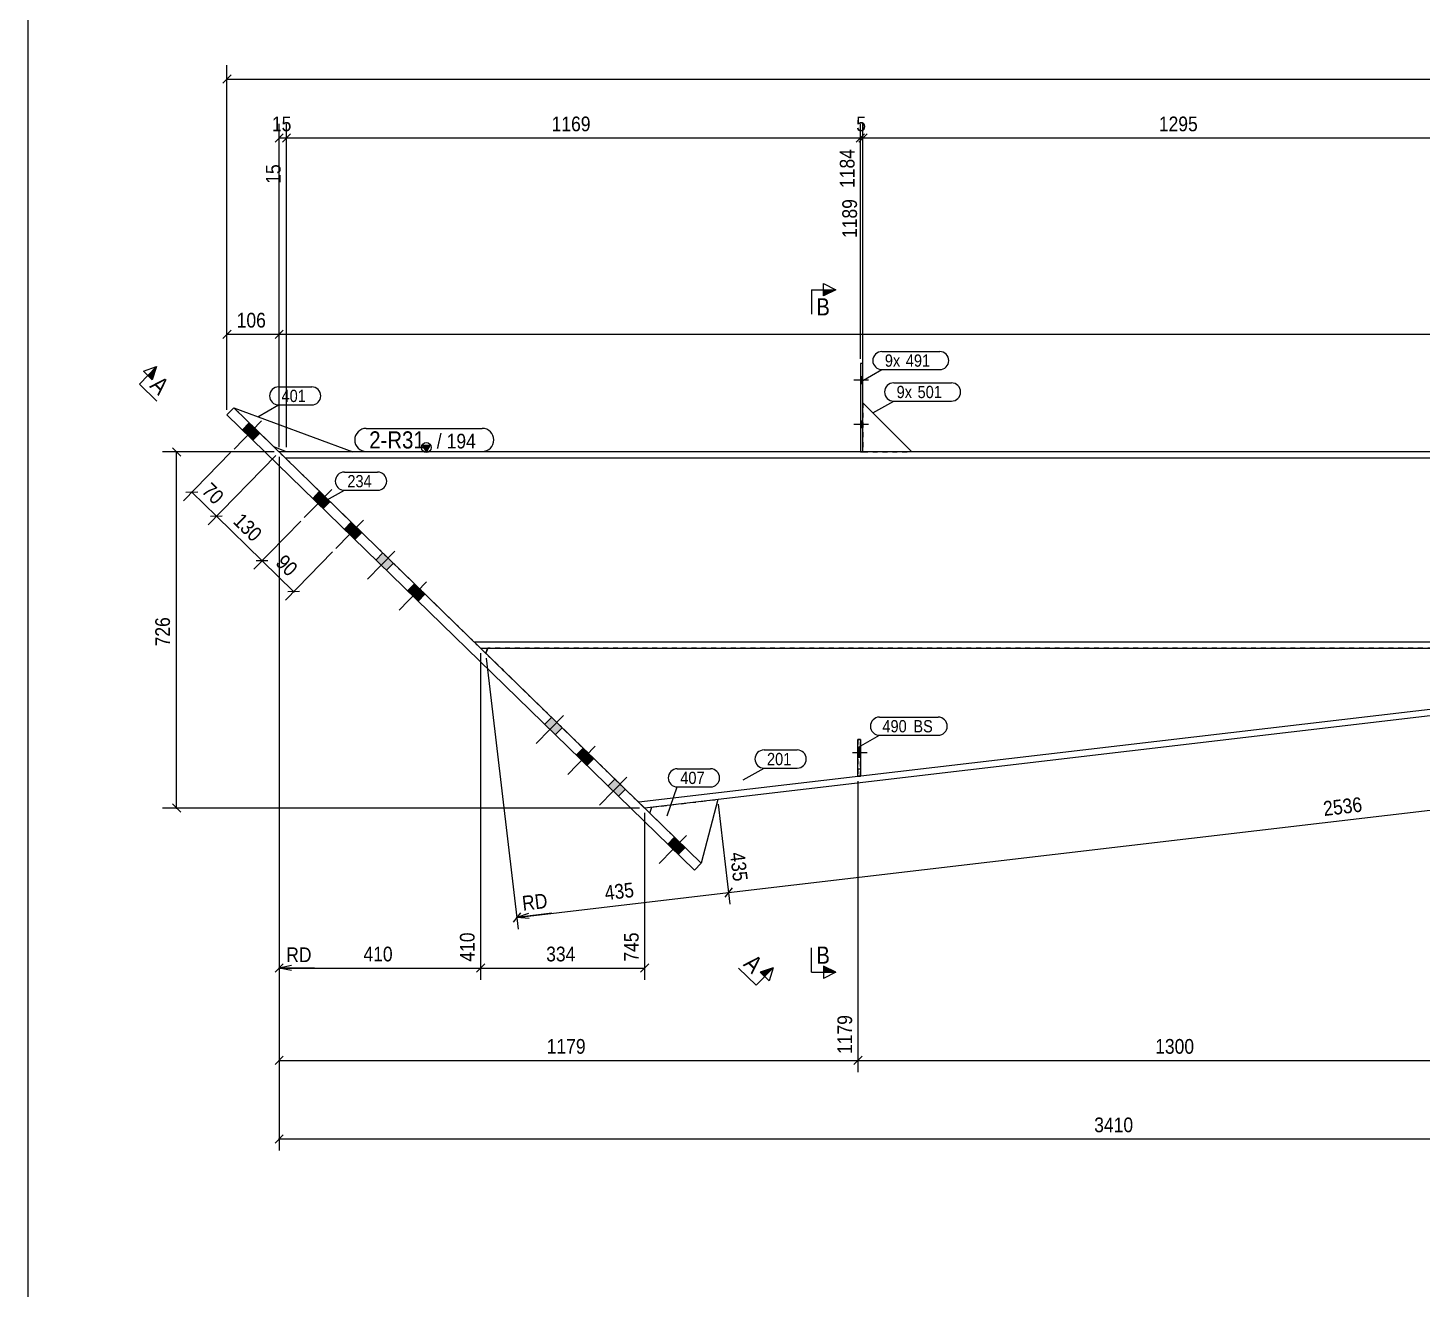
# Model space of a CAD drawing. Header units: millimetres. Extents: x 2 to 1174, y 1 to 825.
# Drawn here: x 5 to 289.1, y 258 to 515.1 of the extents above; entities that cross this region are included whole.
import ezdxf

# ---------------------------------------------------------------- set-up
doc = ezdxf.new("R2010")
doc.units = ezdxf.units.MM
for name, pattern in [('XKITLINE00', [0]), ('XKITLINE01', [4, 1, -1, 1, -1]), ('XKITLINE02', [4, 2, -2])]:
    doc.linetypes.add(name, pattern=pattern)
for name, color, linetype, lineweight in [('Bolt', 3, 'Continuous', 0), ('Dimensions', 7, 'Continuous', 0), ('DrawingSheet', 5, 'Continuous', 0), ('Part', 2, 'Continuous', 0), ('PartMark', 7, 'Continuous', 0), ('Section', 6, 'Continuous', 0)]:
    doc.layers.add(name, color=color, linetype=linetype, lineweight=lineweight)
doc.styles.add('ARIAL', font='ARIAL.TTF')

# ---------------------------------------------------------------- blocks, each defined once
blk = doc.blocks.new('*A15')
at = {"layer": 'Bolt'}
for points in [[(52.26, 432.47), (50.86, 431.04), (48.72, 433.13), (50.11, 434.56)], [(52.26, 432.47), (50.86, 431.04), (48.72, 433.13), (50.11, 434.56)], [(66.58, 418.51), (65.18, 417.07), (63.04, 419.17), (64.43, 420.6)], [(66.58, 418.51), (65.18, 417.07), (63.04, 419.17), (64.43, 420.6)], [(73.02, 412.22), (71.63, 410.79), (69.48, 412.89), (70.88, 414.32)], [(73.02, 412.22), (71.63, 410.79), (69.48, 412.89), (70.88, 414.32)], [(79.47, 405.94), (78.07, 404.51), (75.92, 406.6), (77.32, 408.04)], [(79.47, 405.94), (78.07, 404.51), (75.92, 406.6), (77.32, 408.04)], [(85.91, 399.66), (84.52, 398.23), (82.37, 400.32), (83.77, 401.75)], [(85.91, 399.66), (84.52, 398.23), (82.37, 400.32), (83.77, 401.75)], [(113.84, 372.43), (112.44, 371), (110.29, 373.1), (111.69, 374.53)], [(113.84, 372.43), (112.44, 371), (110.29, 373.1), (111.69, 374.53)], [(120.28, 366.15), (118.89, 364.72), (116.74, 366.81), (118.14, 368.25)], [(120.28, 366.15), (118.89, 364.72), (116.74, 366.81), (118.14, 368.25)], [(126.73, 359.87), (125.33, 358.44), (123.18, 360.53), (124.58, 361.96)], [(126.73, 359.87), (125.33, 358.44), (123.18, 360.53), (124.58, 361.96)], [(138.9, 348), (137.5, 346.57), (135.36, 348.67), (136.75, 350.1)], [(138.9, 348), (137.5, 346.57), (135.36, 348.67), (136.75, 350.1)]]:
    blk.add_hatch(color=3, dxfattribs=at).paths.add_polyline_path(points, flags=17)
at = {"layer": 'Bolt', "color": 3, "linetype": 'XKITLINE00', "lineweight": 0}
for p, q in [((47, 429.22), (52.58, 434.95)), ((47, 429.22), (52.58, 434.95)), ((48.72, 433.13), (50.11, 434.56)), ((48.72, 433.13), (50.11, 434.56)), ((50.86, 431.04), (52.26, 432.47)), ((50.86, 431.04), (52.26, 432.47)), ((61.32, 415.26), (66.9, 420.99)), ((61.32, 415.26), (66.9, 420.99)), ((63.04, 419.17), (64.43, 420.6)), ((63.04, 419.17), (64.43, 420.6)), ((65.18, 417.07), (66.58, 418.51)), ((65.18, 417.07), (66.58, 418.51)), ((67.76, 408.98), (73.35, 414.7)), ((67.76, 408.98), (73.35, 414.7)), ((69.48, 412.89), (70.88, 414.32)), ((69.48, 412.89), (70.88, 414.32)), ((71.63, 410.79), (73.02, 412.22)), ((71.63, 410.79), (73.02, 412.22)), ((74.21, 402.69), (79.79, 408.42)), ((74.21, 402.69), (79.79, 408.42)), ((75.92, 406.6), (77.32, 408.04)), ((75.92, 406.6), (77.32, 408.04)), ((78.07, 404.51), (79.47, 405.94)), ((78.07, 404.51), (79.47, 405.94)), ((80.65, 396.41), (86.24, 402.14)), ((80.65, 396.41), (86.24, 402.14)), ((82.37, 400.32), (83.77, 401.75)), ((82.37, 400.32), (83.77, 401.75)), ((84.52, 398.23), (85.91, 399.66)), ((84.52, 398.23), (85.91, 399.66)), ((108.58, 369.19), (114.16, 374.91)), ((108.58, 369.19), (114.16, 374.91)), ((110.29, 373.1), (111.69, 374.53)), ((110.29, 373.1), (111.69, 374.53)), ((112.44, 371), (113.84, 372.43)), ((112.44, 371), (113.84, 372.43)), ((115.02, 362.9), (120.61, 368.63)), ((115.02, 362.9), (120.61, 368.63)), ((116.74, 366.81), (118.14, 368.25)), ((116.74, 366.81), (118.14, 368.25)), ((118.89, 364.72), (120.28, 366.15)), ((118.89, 364.72), (120.28, 366.15)), ((121.47, 356.62), (127.05, 362.35)), ((121.47, 356.62), (127.05, 362.35)), ((123.18, 360.53), (124.58, 361.96)), ((123.18, 360.53), (124.58, 361.96)), ((125.33, 358.44), (126.73, 359.87)), ((125.33, 358.44), (126.73, 359.87)), ((133.64, 344.75), (139.22, 350.48)), ((133.64, 344.75), (139.22, 350.48)), ((135.36, 348.67), (136.75, 350.1)), ((135.36, 348.67), (136.75, 350.1)), ((137.5, 346.57), (138.9, 348)), ((137.5, 346.57), (138.9, 348))]:
    blk.add_line(p, q, dxfattribs=at)
blk = doc.blocks.new('*A16')
at = {"layer": 'Part'}
blk.add_hatch(color=2, dxfattribs=at).paths.add_polyline_path([(85.39, 430.03), (86.99, 430.03), (86.19, 428.63)], flags=17)
at = {"layer": 'Part', "color": 2, "linetype": 'XKITLINE00', "lineweight": 0}
for p, q in [((86.19, 428.63), (85.39, 430.03)), ((85.39, 430.03), (86.99, 430.03)), ((86.99, 430.03), (86.19, 428.63)), ((488.33, 428.63), (56.19, 428.63)), ((488.33, 427.33), (57.53, 427.33)), ((95.89, 389.93), (488.33, 389.93)), ((97.22, 388.63), (488.33, 388.63))]:
    blk.add_line(p, q, dxfattribs=at)
at = {"layer": 'Part', "color": 7, "linetype": 'XKITLINE01', "lineweight": 0}
blk.add_line((56.19, 428.63), (97.22, 388.63), dxfattribs=at)
at = {"layer": 'Part', "color": 2, "linetype": 'XKITLINE00', "lineweight": 0}
blk.add_circle((86.19, 429.53), 1, dxfattribs=at)
blk = doc.blocks.new('*A20')
at = {"layer": 'Part', "color": 2, "linetype": 'XKITLINE00', "lineweight": 0}
for p, q in [((46.96, 437.64), (71.19, 428.63)), ((57.69, 428.63), (55.12, 429.68))]:
    blk.add_line(p, q, dxfattribs=at)
at = {"layer": 'Part', "color": 7, "linetype": 'XKITLINE01', "lineweight": 0}
for p, q in [((55.12, 429.68), (46.96, 437.64)), ((71.19, 428.63), (57.69, 428.63))]:
    blk.add_line(p, q, dxfattribs=at)
blk = doc.blocks.new('*A21')
at = {"layer": 'Part', "color": 2, "linetype": 'XKITLINE00', "lineweight": 0}
blk.add_line((185.13, 428.63), (175.13, 438.63), dxfattribs=at)
at = {"layer": 'Part', "color": 7, "linetype": 'XKITLINE01', "lineweight": 0}
for p, q in [((175.13, 438.63), (175.13, 428.63)), ((175.13, 428.63), (185.13, 428.63))]:
    blk.add_line(p, q, dxfattribs=at)
blk = doc.blocks.new('*A22')
at = {"layer": 'Part', "color": 7, "linetype": 'XKITLINE01', "lineweight": 0}
for p, q in [((174.13, 370.02), (174.13, 362.52)), ((174.63, 370.02), (174.13, 370.02)), ((174.63, 362.52), (174.63, 370.02)), ((174.13, 364.02), (174.63, 364.02)), ((174.13, 362.52), (174.63, 362.52))]:
    blk.add_line(p, q, dxfattribs=at)
blk = doc.blocks.new('*A23')
at = {"layer": 'Part', "color": 2, "linetype": 'XKITLINE00', "lineweight": 0}
for p, q in [((175.13, 446.63), (174.63, 446.63)), ((174.63, 446.63), (174.63, 428.63)), ((175.13, 428.63), (175.13, 446.63))]:
    blk.add_line(p, q, dxfattribs=at)
at = {"layer": 'Part', "color": 7, "linetype": 'XKITLINE01', "lineweight": 0}
blk.add_line((174.63, 428.63), (175.13, 428.63), dxfattribs=at)
blk = doc.blocks.new('*A24')
at = {"layer": 'Part', "color": 2, "linetype": 'XKITLINE00', "lineweight": 0}
for p, q in [((174.13, 362.52), (174.13, 370.02)), ((174.13, 370.02), (174.63, 370.02)), ((174.63, 370.02), (174.63, 362.52)), ((174.63, 362.52), (174.13, 362.52))]:
    blk.add_line(p, q, dxfattribs=at)
at = {"layer": 'Part', "color": 7, "linetype": 'XKITLINE01', "lineweight": 0}
blk.add_line((174.13, 364.02), (174.63, 364.02), dxfattribs=at)
blk = doc.blocks.new('*A51')
at = {"layer": 'Part', "color": 2, "linetype": 'XKITLINE00', "lineweight": 0}
for p, q in [((98.71, 388.63), (98.28, 387.6)), ((397.22, 388.63), (129.45, 357.22)), ((397.38, 387.34), (130.64, 356.05))]:
    blk.add_line(p, q, dxfattribs=at)
at = {"layer": 'Part', "color": 7, "linetype": 'XKITLINE01', "lineweight": 0}
for p, q in [((98.28, 387.6), (98.3, 387.62)), ((130.64, 356.05), (98.28, 387.6)), ((98.3, 387.62), (98.71, 388.63)), ((129.45, 357.22), (98.3, 387.62)), ((397.22, 388.63), (98.71, 388.63))]:
    blk.add_line(p, q, dxfattribs=at)
blk = doc.blocks.new('*A52')
at = {"layer": 'Part', "color": 2, "linetype": 'XKITLINE00', "lineweight": 0}
for p, q in [((45.56, 436.21), (46.96, 437.64)), ((46.96, 437.64), (142.19, 344.79)), ((140.8, 343.36), (45.56, 436.21)), ((142.19, 344.79), (140.8, 343.36))]:
    blk.add_line(p, q, dxfattribs=at)
blk = doc.blocks.new('*A53')
at = {"layer": 'Part', "color": 2, "linetype": 'XKITLINE00', "lineweight": 0}
for p, q in [((131.72, 355), (132.13, 356.23)), ((145.54, 357.8), (142.19, 344.79))]:
    blk.add_line(p, q, dxfattribs=at)
at = {"layer": 'Part', "color": 7, "linetype": 'XKITLINE01', "lineweight": 0}
for p, q in [((132.13, 356.23), (145.54, 357.8)), ((142.19, 344.79), (131.72, 355))]:
    blk.add_line(p, q, dxfattribs=at)
blk = doc.blocks.new('*A60')
at = {"layer": 'Bolt', "color": 3, "linetype": 'XKITLINE02', "lineweight": 0}
for p, q in [((175.98, 367.32), (172.98, 367.32)), ((174.63, 368.3), (174.13, 368.3)), ((174.63, 366.34), (174.13, 366.34))]:
    blk.add_line(p, q, dxfattribs=at)
blk = doc.blocks.new('*A61')
at = {"layer": 'Bolt'}
for points in [[(174.63, 443.93), (175.13, 443.93), (175.13, 442.53), (174.63, 442.53)], [(174.63, 443.93), (175.13, 443.93), (175.13, 442.53), (174.63, 442.53)], [(174.63, 434.93), (175.13, 434.93), (175.13, 433.53), (174.63, 433.53)], [(174.63, 434.93), (175.13, 434.93), (175.13, 433.53), (174.63, 433.53)]]:
    blk.add_hatch(color=3, dxfattribs=at).paths.add_polyline_path(points, flags=17)
at = {"layer": 'Bolt', "color": 3, "linetype": 'XKITLINE00', "lineweight": 0}
for p, q in [((176.29, 443.23), (173.29, 443.23)), ((176.29, 443.23), (173.29, 443.23)), ((175.13, 443.93), (174.63, 443.93)), ((175.13, 443.93), (174.63, 443.93)), ((175.13, 442.53), (174.63, 442.53)), ((175.13, 442.53), (174.63, 442.53)), ((175.13, 434.93), (174.63, 434.93)), ((175.13, 434.93), (174.63, 434.93)), ((176.29, 434.23), (173.29, 434.23)), ((176.29, 434.23), (173.29, 434.23)), ((175.13, 433.53), (174.63, 433.53)), ((175.13, 433.53), (174.63, 433.53))]:
    blk.add_line(p, q, dxfattribs=at)
blk = doc.blocks.new('*A62')
at = {"layer": 'Bolt'}
blk.add_hatch(color=3, dxfattribs=at).paths.add_polyline_path([(174.63, 366.34), (174.13, 366.34), (174.13, 368.3), (174.63, 368.3)], flags=17)
at = {"layer": 'Bolt', "color": 3, "linetype": 'XKITLINE00', "lineweight": 0}
for p, q in [((175.98, 367.32), (172.98, 367.32)), ((174.63, 368.3), (174.13, 368.3)), ((174.63, 366.34), (174.13, 366.34))]:
    blk.add_line(p, q, dxfattribs=at)
blk = doc.blocks.new('*A197')
at = {"layer": 'DrawingSheet', "color": 5, "linetype": 'XKITLINE00', "lineweight": 0}
blk.add_line((5, 825), (5, 5), dxfattribs=at)
blk = doc.blocks.new('*A205')
at = {"layer": 'Dimensions', "color": 7, "linetype": 'XKITLINE00', "lineweight": 0}
for p, q in [((46.3, 428.5), (36.72, 418.68)), ((55.5, 427.92), (41.73, 413.8)), ((39.6, 420.41), (37.2, 420.38)), ((38.4, 420.4), (43.41, 415.51)), ((44.6, 415.53), (42.21, 415.5))]:
    blk.add_line(p, q, dxfattribs=at)
at = {"layer": 'Dimensions', "color": 3}
for p in [(38.4, 420.4), (43.41, 415.51)]:
    blk.add_point(p, dxfattribs=at)
at = {"layer": 'Dimensions', "color": 3, "style": 'ARIAL', "width": 0.85}
blk.add_text('70', height=3, rotation=-44.2724, dxfattribs=at).set_placement((40.25, 420.47))
blk = doc.blocks.new('*A206')
at = {"layer": 'Dimensions', "color": 7, "linetype": 'XKITLINE00', "lineweight": 0}
for p, q in [((55.5, 427.92), (41.73, 413.8)), ((44.6, 415.53), (42.21, 415.5)), ((43.41, 415.51), (52.72, 406.44)), ((60.62, 414.54), (51.04, 404.72)), ((53.92, 406.45), (51.52, 406.42))]:
    blk.add_line(p, q, dxfattribs=at)
at = {"layer": 'Dimensions', "color": 3}
for p in [(43.41, 415.51), (52.72, 406.44)]:
    blk.add_point(p, dxfattribs=at)
at = {"layer": 'Dimensions', "color": 3, "style": 'ARIAL', "width": 0.85}
blk.add_text('130', height=3, rotation=-44.2724, dxfattribs=at).set_placement((46.61, 414.27))
blk = doc.blocks.new('*A207')
at = {"layer": 'Dimensions', "color": 7, "linetype": 'XKITLINE00', "lineweight": 0}
for p, q in [((60.62, 414.54), (51.04, 404.72)), ((53.92, 406.45), (51.52, 406.42)), ((52.72, 406.44), (59.16, 400.15)), ((67.06, 408.26), (57.49, 398.43)), ((60.36, 400.17), (57.96, 400.14))]:
    blk.add_line(p, q, dxfattribs=at)
at = {"layer": 'Dimensions', "color": 3}
for p in [(52.72, 406.44), (59.16, 400.15)]:
    blk.add_point(p, dxfattribs=at)
at = {"layer": 'Dimensions', "color": 3, "style": 'ARIAL', "width": 0.85}
blk.add_text('90', height=3, rotation=-44.2724, dxfattribs=at).set_placement((55.29, 405.81))
blk = doc.blocks.new('*A208')
at = {"layer": 'Dimensions', "color": 7, "linetype": 'XKITLINE00', "lineweight": 0}
for p, q in [((34.45, 429.48), (36.15, 427.78)), ((55.19, 428.63), (32.45, 428.63)), ((35.3, 356.05), (35.3, 428.63)), ((129.64, 356.05), (32.45, 356.05)), ((34.45, 356.9), (36.15, 355.2))]:
    blk.add_line(p, q, dxfattribs=at)
at = {"layer": 'Dimensions', "color": 3}
for p in [(35.3, 428.63), (35.3, 356.05)]:
    blk.add_point(p, dxfattribs=at)
at = {"layer": 'Dimensions', "color": 3, "style": 'ARIAL', "width": 0.85}
blk.add_text('726', height=3, rotation=90.0002, dxfattribs=at).set_placement((33.95, 389))
blk = doc.blocks.new('*A209')
at = {"layer": 'Dimensions', "color": 7, "linetype": 'XKITLINE00', "lineweight": 0}
for p, q in [((45.56, 437.21), (45.56, 507.48)), ((46.41, 505.48), (44.71, 503.78)), ((45.56, 504.63), (1122.85, 504.63))]:
    blk.add_line(p, q, dxfattribs=at)
at = {"layer": 'Dimensions', "color": 3}
blk.add_point((45.56, 504.63), dxfattribs=at)
blk = doc.blocks.new('*A210')
at = {"layer": 'Dimensions', "color": 7, "linetype": 'XKITLINE00', "lineweight": 0}
for p, q in [((45.56, 437.21), (45.56, 455.48)), ((56.19, 429.63), (56.19, 455.48)), ((46.41, 453.48), (44.71, 451.78)), ((45.56, 452.63), (56.19, 452.63)), ((57.04, 453.48), (55.35, 451.78))]:
    blk.add_line(p, q, dxfattribs=at)
at = {"layer": 'Dimensions', "color": 3}
for p in [(45.56, 452.63), (56.19, 452.63)]:
    blk.add_point(p, dxfattribs=at)
at = {"layer": 'Dimensions', "color": 3, "style": 'ARIAL', "width": 0.85}
blk.add_text('106', height=3, dxfattribs=at).set_placement((47.54, 453.98))
blk = doc.blocks.new('*A211')
at = {"layer": 'Dimensions', "color": 7, "linetype": 'XKITLINE00', "lineweight": 0}
for p, q in [((56.19, 429.63), (56.19, 495.48)), ((57.69, 429.63), (57.69, 495.48)), ((57.04, 493.48), (55.35, 491.78)), ((56.19, 492.63), (57.69, 492.63)), ((58.54, 493.48), (56.85, 491.78))]:
    blk.add_line(p, q, dxfattribs=at)
at = {"layer": 'Dimensions', "color": 3}
for p in [(56.19, 492.63), (57.69, 492.63)]:
    blk.add_point(p, dxfattribs=at)
at = {"layer": 'Dimensions', "color": 3, "style": 'ARIAL', "width": 0.85}
blk.add_text('15', height=3, dxfattribs=at).set_placement((54.72, 493.98))
blk.add_text('15', height=3, rotation=90.0002, dxfattribs=at).set_placement((56.49, 483.28))
blk = doc.blocks.new('*A212')
at = {"layer": 'PartMark', "color": 7, "linetype": 'XKITLINE00', "lineweight": 0}
for p, q in [((56.08, 441.9), (62.84, 441.9)), ((51.84, 435.81), (56.08, 438.2)), ((56.08, 438.2), (62.84, 438.2))]:
    blk.add_line(p, q, dxfattribs=at)
for centre, start, end in [((56.08, 440.05), 90, 270), ((62.84, 440.05), 270, 90)]:
    blk.add_arc(centre, 1.85, start, end, dxfattribs=at)
at = {"layer": 'PartMark', "color": 3, "style": 'ARIAL', "width": 0.85}
blk.add_text('401', height=2.5, dxfattribs=at).set_placement((56.68, 438.8))
blk = doc.blocks.new('*A213')
at = {"layer": 'Section'}
for points in [[(29.45, 444.23), (31.2, 446.02), (30.35, 443.35)], [(154.22, 322.6), (156.86, 323.52), (155.11, 321.72)]]:
    blk.add_hatch(color=3, dxfattribs=at).paths.add_polyline_path(points, flags=17)
at = {"layer": 'Section', "color": 1, "linetype": 'XKITLINE00', "lineweight": 0}
for p, q in [((27.71, 442.44), (31.2, 446.02)), ((27.71, 442.44), (31.29, 438.95)), ((153.37, 319.93), (149.79, 323.43)), ((153.37, 319.93), (156.86, 323.52))]:
    blk.add_line(p, q, dxfattribs=at)
at = {"layer": 'Section', "color": 3, "linetype": 'XKITLINE00', "lineweight": 0}
for p, q in [((28.56, 445.1), (31.2, 446.02)), ((31.2, 446.02), (30.35, 443.35)), ((30.35, 443.35), (28.56, 445.1)), ((156.86, 323.52), (154.22, 322.6)), ((154.22, 322.6), (156.01, 320.85)), ((156.86, 323.52), (156.01, 320.85))]:
    blk.add_line(p, q, dxfattribs=at)
at = {"layer": 'Section', "color": 7, "style": 'ARIAL', "width": 0.85}
for p in [(29.66, 441.93), (150.58, 324.05)]:
    blk.add_text('A', height=3.5, rotation=-44.2724, dxfattribs=at).set_placement(p)
blk = doc.blocks.new('*A215')
at = {"layer": 'Dimensions', "color": 7, "linetype": 'XKITLINE00', "lineweight": 0}
for p, q in [((56.19, 429.63), (56.19, 455.48)), ((57.04, 453.48), (55.35, 451.78)), ((56.19, 452.63), (1120.85, 452.63))]:
    blk.add_line(p, q, dxfattribs=at)
at = {"layer": 'Dimensions', "color": 3}
blk.add_point((56.19, 452.63), dxfattribs=at)
blk = doc.blocks.new('*A223')
at = {"layer": 'PartMark', "color": 7, "linetype": 'XKITLINE00', "lineweight": 0}
for p, q in [((69.49, 424.52), (76.25, 424.52)), ((65.25, 418.43), (69.49, 420.82)), ((69.49, 420.82), (76.25, 420.82))]:
    blk.add_line(p, q, dxfattribs=at)
for centre, start, end in [((69.49, 422.67), 90, 270), ((76.25, 422.67), 270, 90)]:
    blk.add_arc(centre, 1.85, start, end, dxfattribs=at)
at = {"layer": 'PartMark', "color": 3, "style": 'ARIAL', "width": 0.85}
blk.add_text('234', height=2.5, dxfattribs=at).set_placement((70.09, 421.42))
blk = doc.blocks.new('*A224')
at = {"layer": 'PartMark', "color": 7, "linetype": 'XKITLINE00', "lineweight": 0}
for p, q in [((137.32, 364.05), (144.09, 364.05)), ((135.25, 354.47), (137.32, 360.35)), ((137.32, 360.35), (144.09, 360.35))]:
    blk.add_line(p, q, dxfattribs=at)
for centre, start, end in [((137.32, 362.2), 90, 270), ((144.09, 362.2), 270, 90)]:
    blk.add_arc(centre, 1.85, start, end, dxfattribs=at)
at = {"layer": 'PartMark', "color": 3, "style": 'ARIAL', "width": 0.85}
blk.add_text('407', height=2.5, dxfattribs=at).set_placement((137.92, 360.95))
blk = doc.blocks.new('*A226')
at = {"layer": 'PartMark', "color": 7, "linetype": 'XKITLINE00', "lineweight": 0}
for p, q in [((154.99, 367.89), (161.75, 367.89)), ((150.74, 361.79), (154.99, 364.19)), ((154.99, 364.19), (161.75, 364.19))]:
    blk.add_line(p, q, dxfattribs=at)
for centre, start, end in [((154.99, 366.04), 90, 270), ((161.75, 366.04), 270, 90)]:
    blk.add_arc(centre, 1.85, start, end, dxfattribs=at)
at = {"layer": 'PartMark', "color": 3, "style": 'ARIAL', "width": 0.85}
blk.add_text('201', height=2.5, dxfattribs=at).set_placement((155.59, 364.79))
blk = doc.blocks.new('*A230')
at = {"layer": 'PartMark', "color": 7, "linetype": 'XKITLINE00', "lineweight": 0}
for p, q in [((73.94, 433.43), (97.59, 433.43)), ((73.94, 428.73), (97.59, 428.73))]:
    blk.add_line(p, q, dxfattribs=at)
for centre, start, end in [((73.94, 431.08), 90, 270), ((97.59, 431.08), 270, 90)]:
    blk.add_arc(centre, 2.35, start, end, dxfattribs=at)
at = {"layer": 'PartMark', "color": 1, "style": 'ARIAL', "width": 0.85}
blk.add_text('2-R31', height=3.5, dxfattribs=at).set_placement((74.54, 429.33))
at = {"layer": 'PartMark', "color": 3, "style": 'ARIAL', "width": 0.85}
for s, p in [('/', (88.31, 429.33)), ('194', (90.32, 429.33))]:
    blk.add_text(s, height=3, dxfattribs=at).set_placement(p)
blk = doc.blocks.new('*A231')
at = {"layer": 'PartMark', "color": 7, "linetype": 'XKITLINE00', "lineweight": 0}
for p, q in [((181.4, 442.7), (193.18, 442.7)), ((177.16, 436.6), (181.4, 439)), ((181.4, 439), (193.18, 439))]:
    blk.add_line(p, q, dxfattribs=at)
for centre, start, end in [((181.4, 440.85), 90, 270), ((193.18, 440.85), 270, 90)]:
    blk.add_arc(centre, 1.85, start, end, dxfattribs=at)
at = {"layer": 'PartMark', "color": 3, "style": 'ARIAL', "width": 0.85}
for s, p in [('9x', (182, 439.6)), ('501', (186.27, 439.6))]:
    blk.add_text(s, height=2.5, dxfattribs=at).set_placement(p)
blk = doc.blocks.new('*A232')
at = {"layer": 'PartMark', "color": 7, "linetype": 'XKITLINE00', "lineweight": 0}
for p, q in [((179, 449.1), (190.78, 449.1)), ((174.76, 443), (179, 445.4)), ((179, 445.4), (190.78, 445.4))]:
    blk.add_line(p, q, dxfattribs=at)
for centre, start, end in [((179, 447.25), 90, 270), ((190.78, 447.25), 270, 90)]:
    blk.add_arc(centre, 1.85, start, end, dxfattribs=at)
at = {"layer": 'PartMark', "color": 3, "style": 'ARIAL', "width": 0.85}
for s, p in [('9x', (179.6, 446)), ('491', (183.87, 446))]:
    blk.add_text(s, height=2.5, dxfattribs=at).set_placement(p)
blk = doc.blocks.new('*A240')
at = {"layer": 'PartMark', "color": 7, "linetype": 'XKITLINE00', "lineweight": 0}
for p, q in [((178.5, 374.58), (190.46, 374.58)), ((174.26, 368.49), (178.5, 370.88)), ((178.5, 370.88), (190.46, 370.88))]:
    blk.add_line(p, q, dxfattribs=at)
for centre, start, end in [((178.5, 372.73), 90, 270), ((190.46, 372.73), 270, 90)]:
    blk.add_arc(centre, 1.85, start, end, dxfattribs=at)
at = {"layer": 'PartMark', "color": 3, "style": 'ARIAL', "width": 0.85}
for s, p in [('490', (179.1, 371.48)), ('BS', (185.41, 371.48))]:
    blk.add_text(s, height=2.5, dxfattribs=at).set_placement(p)
blk = doc.blocks.new('*A243')
at = {"layer": 'Section'}
for points in [[(167.13, 461.7), (169.63, 461.7), (167.13, 460.45)], [(167.13, 323.82), (169.63, 322.57), (167.13, 322.57)]]:
    blk.add_hatch(color=3, dxfattribs=at).paths.add_polyline_path(points, flags=17)
at = {"layer": 'Section', "color": 1, "linetype": 'XKITLINE00', "lineweight": 0}
for p, q in [((164.63, 461.7), (164.63, 456.7)), ((164.63, 461.7), (169.63, 461.7)), ((164.63, 322.57), (164.63, 327.57)), ((164.63, 322.57), (169.63, 322.57))]:
    blk.add_line(p, q, dxfattribs=at)
at = {"layer": 'Section', "color": 3, "linetype": 'XKITLINE00', "lineweight": 0}
for p, q in [((167.13, 460.45), (167.13, 462.95)), ((167.13, 462.95), (169.63, 461.7)), ((169.63, 461.7), (167.13, 460.45)), ((169.63, 322.57), (167.13, 323.82)), ((167.13, 323.82), (167.13, 321.32)), ((169.63, 322.57), (167.13, 321.32))]:
    blk.add_line(p, q, dxfattribs=at)
at = {"layer": 'Section', "color": 7, "style": 'ARIAL', "width": 0.85}
for p in [(165.63, 456.45), (165.63, 324.32)]:
    blk.add_text('B', height=3.5, dxfattribs=at).set_placement(p)
blk = doc.blocks.new('*A250')
at = {"layer": 'Dimensions', "color": 7, "linetype": 'XKITLINE00', "lineweight": 0}
for p, q in [((56.19, 427.63), (56.19, 321.05)), ((56.19, 427.63), (56.19, 321.05)), ((97.22, 387.63), (97.22, 321.05)), ((57.04, 324.3), (55.35, 322.6)), ((58.69, 323.95), (56.19, 323.45)), ((98.07, 324.3), (96.38, 322.6)), ((56.19, 323.45), (97.22, 323.45)), ((58.69, 322.95), (56.19, 323.45)), ((63.42, 323.45), (56.19, 323.45))]:
    blk.add_line(p, q, dxfattribs=at)
at = {"layer": 'Dimensions', "color": 3}
for p in [(56.19, 323.45), (97.22, 323.45)]:
    blk.add_point(p, dxfattribs=at)
at = {"layer": 'Dimensions', "color": 7}
blk.add_point((56.19, 323.45), dxfattribs=at)
at = {"layer": 'Dimensions', "color": 3, "style": 'ARIAL', "width": 0.85}
blk.add_text('410', height=3, rotation=90.0002, dxfattribs=at).set_placement((96.02, 324.75))
for s, p in [('RD', (57.64, 324.65)), ('410', (73.37, 324.8))]:
    blk.add_text(s, height=3, dxfattribs=at).set_placement(p)
blk = doc.blocks.new('*A251')
at = {"layer": 'Dimensions', "color": 7, "linetype": 'XKITLINE00', "lineweight": 0}
for p, q in [((97.22, 387.63), (97.22, 321.05)), ((130.64, 355.05), (130.64, 321.05)), ((98.07, 324.3), (96.38, 322.6)), ((131.49, 324.3), (129.8, 322.6)), ((97.22, 323.45), (130.64, 323.45))]:
    blk.add_line(p, q, dxfattribs=at)
at = {"layer": 'Dimensions', "color": 3}
for p in [(97.22, 323.45), (130.64, 323.45)]:
    blk.add_point(p, dxfattribs=at)
at = {"layer": 'Dimensions', "color": 3, "style": 'ARIAL', "width": 0.85}
blk.add_text('745', height=3, rotation=90.0002, dxfattribs=at).set_placement((129.44, 324.75))
blk.add_text('334', height=3, dxfattribs=at).set_placement((110.6, 324.8))
blk = doc.blocks.new('*A252')
at = {"layer": 'Dimensions', "color": 7, "linetype": 'XKITLINE00', "lineweight": 0}
for p, q in [((56.19, 427.63), (56.19, 286.23)), ((57.04, 289.48), (55.35, 287.78)), ((56.19, 288.63), (397.22, 288.63))]:
    blk.add_line(p, q, dxfattribs=at)
at = {"layer": 'Dimensions', "color": 3}
blk.add_point((56.19, 288.63), dxfattribs=at)
at = {"layer": 'Dimensions', "color": 3, "style": 'ARIAL', "width": 0.85}
blk.add_text('3410', height=3, dxfattribs=at).set_placement((222.26, 289.98))
blk = doc.blocks.new('*A253')
at = {"layer": 'Dimensions', "color": 7, "linetype": 'XKITLINE00', "lineweight": 0}
for p, q in [((56.19, 427.63), (56.19, 302.23)), ((174.13, 361.52), (174.13, 302.23)), ((57.04, 305.48), (55.35, 303.78)), ((56.19, 304.63), (174.13, 304.63)), ((174.98, 305.48), (173.28, 303.78))]:
    blk.add_line(p, q, dxfattribs=at)
at = {"layer": 'Dimensions', "color": 3}
for p in [(56.19, 304.63), (174.13, 304.63)]:
    blk.add_point(p, dxfattribs=at)
at = {"layer": 'Dimensions', "color": 3, "style": 'ARIAL', "width": 0.85}
blk.add_text('1179', height=3, rotation=90.0002, dxfattribs=at).set_placement((172.93, 305.93))
blk.add_text('1179', height=3, dxfattribs=at).set_placement((110.71, 305.98))
blk = doc.blocks.new('*A254')
at = {"layer": 'Dimensions', "color": 7, "linetype": 'XKITLINE00', "lineweight": 0}
for p, q in [((304.13, 388.93), (304.13, 302.23)), ((174.13, 361.52), (174.13, 302.23)), ((174.98, 305.48), (173.28, 303.78)), ((174.13, 304.63), (304.13, 304.63)), ((304.98, 305.48), (303.28, 303.78))]:
    blk.add_line(p, q, dxfattribs=at)
at = {"layer": 'Dimensions', "color": 3}
for p in [(174.13, 304.63), (304.13, 304.63)]:
    blk.add_point(p, dxfattribs=at)
at = {"layer": 'Dimensions', "color": 3, "style": 'ARIAL', "width": 0.85}
blk.add_text('2479', height=3, rotation=90.0002, dxfattribs=at).set_placement((302.93, 305.93))
blk.add_text('1300', height=3, dxfattribs=at).set_placement((234.68, 305.98))
blk = doc.blocks.new('*A256')
at = {"layer": 'Dimensions', "color": 7, "linetype": 'XKITLINE00', "lineweight": 0}
for p, q in [((57.69, 429.63), (57.69, 495.48)), ((174.63, 447.63), (174.63, 495.48)), ((58.54, 493.48), (56.85, 491.78)), ((57.69, 492.63), (174.63, 492.63)), ((175.48, 493.48), (173.78, 491.78))]:
    blk.add_line(p, q, dxfattribs=at)
at = {"layer": 'Dimensions', "color": 3}
for p in [(57.69, 492.63), (174.63, 492.63)]:
    blk.add_point(p, dxfattribs=at)
at = {"layer": 'Dimensions', "color": 3, "style": 'ARIAL', "width": 0.85}
blk.add_text('1169', height=3, dxfattribs=at).set_placement((111.71, 493.98))
blk.add_text('1184', height=3, rotation=90.0002, dxfattribs=at).set_placement((173.43, 482.43))
blk = doc.blocks.new('*A257')
at = {"layer": 'Dimensions', "color": 7, "linetype": 'XKITLINE00', "lineweight": 0}
for p, q in [((174.63, 447.63), (174.63, 495.48)), ((175.13, 439.63), (175.13, 495.48)), ((175.48, 493.48), (173.78, 491.78)), ((175.98, 493.48), (174.28, 491.78)), ((174.63, 492.63), (175.13, 492.63))]:
    blk.add_line(p, q, dxfattribs=at)
at = {"layer": 'Dimensions', "color": 3}
for p in [(174.63, 492.63), (175.13, 492.63)]:
    blk.add_point(p, dxfattribs=at)
at = {"layer": 'Dimensions', "color": 3, "style": 'ARIAL', "width": 0.85}
blk.add_text('5', height=3, dxfattribs=at).set_placement((173.77, 493.98))
blk.add_text('1189', height=3, rotation=90.0002, dxfattribs=at).set_placement((173.93, 472.23))
blk = doc.blocks.new('*A258')
at = {"layer": 'Dimensions', "color": 7, "linetype": 'XKITLINE00', "lineweight": 0}
for p, q in [((175.13, 439.63), (175.13, 495.48)), ((304.63, 447.63), (304.63, 495.48)), ((175.98, 493.48), (174.28, 491.78)), ((175.13, 492.63), (304.63, 492.63)), ((305.48, 493.48), (303.78, 491.78))]:
    blk.add_line(p, q, dxfattribs=at)
at = {"layer": 'Dimensions', "color": 3}
for p in [(175.13, 492.63), (304.63, 492.63)]:
    blk.add_point(p, dxfattribs=at)
at = {"layer": 'Dimensions', "color": 3, "style": 'ARIAL', "width": 0.85}
blk.add_text('1295', height=3, dxfattribs=at).set_placement((235.43, 493.98))
blk.add_text('2484', height=3, rotation=90.0002, dxfattribs=at).set_placement((303.43, 482.43))
blk = doc.blocks.new('*A266')
at = {"layer": 'Dimensions', "color": 7, "linetype": 'XKITLINE00', "lineweight": 0}
for p, q in [((98.4, 386.61), (104.88, 331.38)), ((98.4, 386.61), (104.88, 331.38)), ((145.66, 356.81), (148.05, 336.44)), ((104.6, 333.76), (147.77, 338.83)), ((148.51, 339.77), (147.02, 337.88)), ((105.34, 334.7), (103.86, 332.82)), ((111.77, 334.6), (104.6, 333.76)), ((107.02, 334.55), (104.6, 333.76)), ((107.14, 333.56), (104.6, 333.76))]:
    blk.add_line(p, q, dxfattribs=at)
at = {"layer": 'Dimensions', "color": 3}
for p in [(147.77, 338.83), (104.6, 333.76)]:
    blk.add_point(p, dxfattribs=at)
at = {"layer": 'Dimensions', "color": 7}
blk.add_point((104.6, 333.76), dxfattribs=at)
at = {"layer": 'Dimensions', "color": 3, "style": 'ARIAL', "width": 0.85}
for s, rotation, p in [('435', -83.3081, (148.03, 346.89)), ('435', 6.6921, (122.71, 337.25)), ('RD', 6.6921, (105.89, 335.12))]:
    blk.add_text(s, height=3, rotation=rotation, dxfattribs=at).set_placement(p)
blk = doc.blocks.new('*A267')
at = {"layer": 'Dimensions', "color": 7, "linetype": 'XKITLINE00', "lineweight": 0}
for p, q in [((397.49, 386.35), (399.88, 365.98)), ((400.35, 369.31), (398.86, 367.43)), ((147.77, 338.83), (399.6, 368.37)), ((145.66, 356.81), (148.05, 336.44)), ((148.51, 339.77), (147.02, 337.88))]:
    blk.add_line(p, q, dxfattribs=at)
at = {"layer": 'Dimensions', "color": 3}
for p in [(399.6, 368.37), (147.77, 338.83)]:
    blk.add_point(p, dxfattribs=at)
at = {"layer": 'Dimensions', "color": 3, "style": 'ARIAL', "width": 0.85}
for s, rotation, p in [('2970', -83.3081, (399.61, 378.64)), ('2536', 6.6921, (269.11, 354.42))]:
    blk.add_text(s, height=3, rotation=rotation, dxfattribs=at).set_placement(p)

msp = doc.modelspace()

# ---------------------------------------------------------------- block references
at = {"lineweight": 0}
for name in ['*A197', '*A209', '*A211', '*A256', '*A257', '*A258', '*A243', '*A210', '*A215', '*A232', '*A213', '*A23', '*A61', '*A212', '*A231', '*A52', '*A20', '*A21', '*A15', '*A230', '*A208', '*A205', '*A206', '*A250', '*A252', '*A253', '*A223', '*A207', '*A251', '*A51', '*A266', '*A267', '*A254', '*A240', '*A22', '*A24', '*A226', '*A60', '*A62', '*A224', '*A53']:
    msp.add_blockref(name, (0, 0), dxfattribs=at)
at = {"layer": 'Part', "lineweight": 0}
msp.add_blockref('*A16', (0, 0), dxfattribs=at)

doc.saveas('drawing.dxf')
